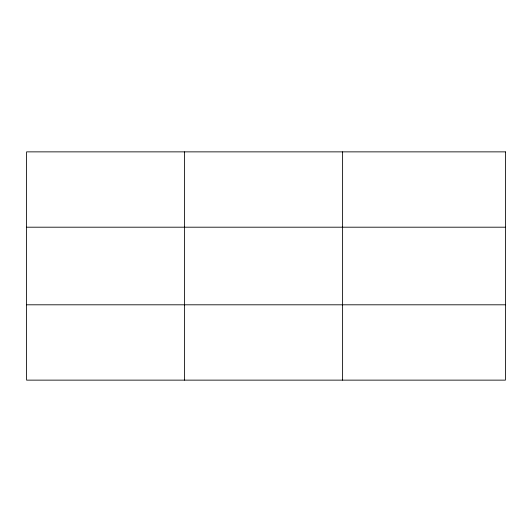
<?xml version="1.0" encoding="UTF-8"?>
<svg xmlns="http://www.w3.org/2000/svg" width="532" height="532" viewBox="0 0 532 532"><rect width="100%" height="100%" fill="white"/><g stroke="black" fill="none" stroke-linecap="round" stroke-linejoin="round"><path stroke-width="0.8" d="M184.604 380.134L184.604 151.866M342.608 380.134L342.608 151.866M26.6 227.197L505.4 227.197M26.6 304.803L505.4 304.803M505.4 151.866L505.4 380.134L26.6 380.134L26.6 151.866L505.4 151.866"/></g></svg>
